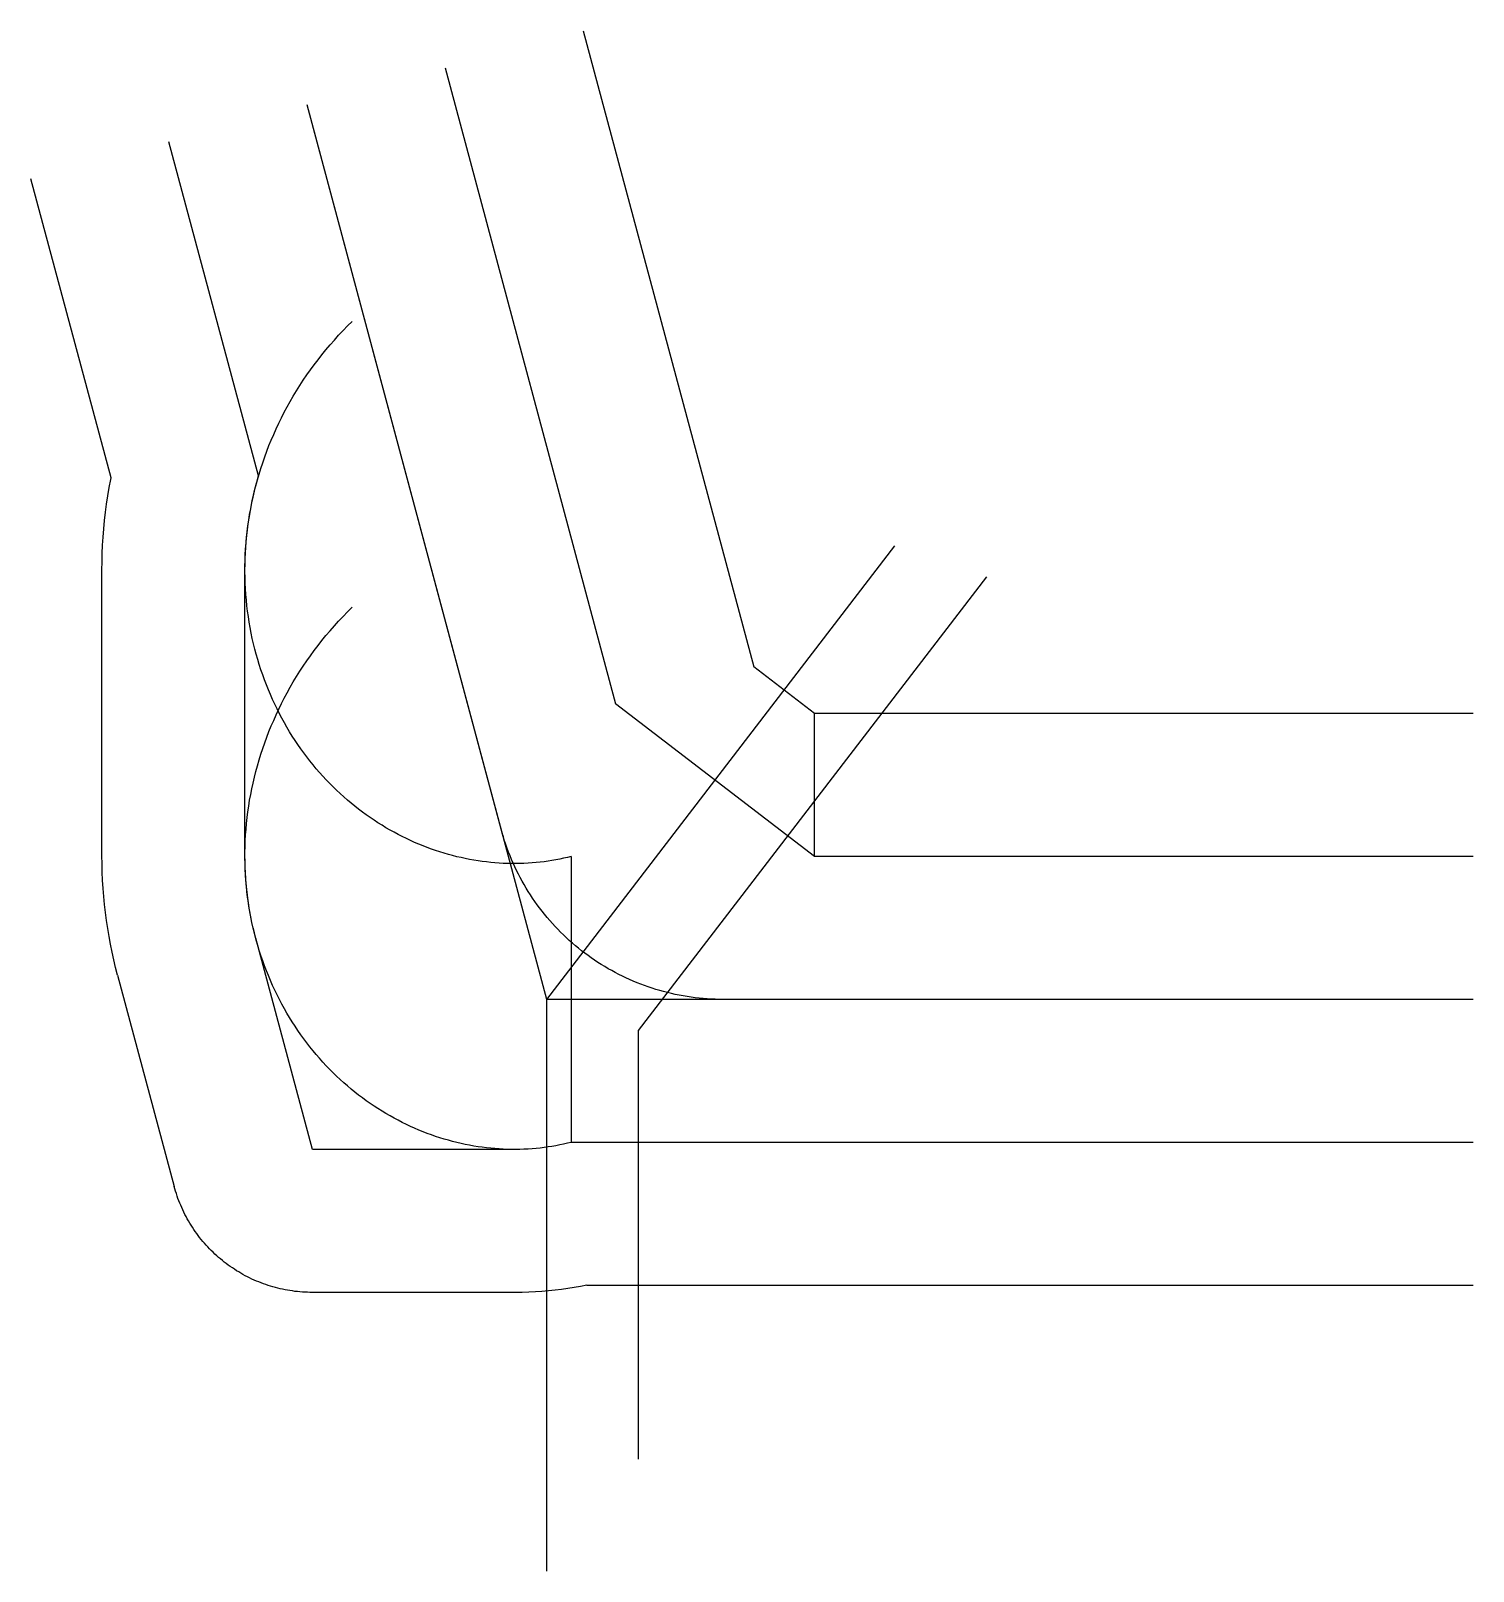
# Model space of a CAD drawing. Header units: metres. Extents: x -8355 to 15000, y -9260 to 15687.
import ezdxf

# ---------------------------------------------------------------- set-up
doc = ezdxf.new("R2010")
doc.units = ezdxf.units.M

msp = doc.modelspace()

# ---------------------------------------------------------------- linework, layer by layer
at = {"color": 1}
for p, q in [((590, 15687), (3350, 5387)), ((-1646, 15088), (1114, 4787)), ((0, 0), (-3882, 14489)), ((-4669, 8479), (-6118, 13890)), ((-7056, 8445), (-8355, 13291)), ((-4702, 8355), (-4669, 8479)), ((-7202, 2326), (-7202, 6956)), ((-4887, 2326), (-4887, 6956)), ((4336, 4630), (3350, 5387)), ((4336, 2315), (1114, 4787)), ((15000, 4630), (4336, 4630)), ((4336, 2315), (4336, 4630)), ((395, 2315), (395, -2315)), ((15000, 2315), (4336, 2315)), ((-3796, -2430), (-4713, 990)), ((-6949, 391), (-6032, -3029)), ((15000, 0), (0, 0)), ((-527, -2430), (-3796, -2430)), ((15000, -2315), (395, -2315)), ((651, -4630), (15000, -4630)), ((-527, -4745), (-3796, -4745))]:
    msp.add_line(p, q, dxfattribs=at)
for points in [[(15000, 0), (2854, 0), (2789, 1), (2724, 2), (2659, 5), (2595, 9), (2530, 14), (2465, 20), (2401, 28), (2336, 36), (2272, 46), (2208, 57), (2144, 68), (2081, 81), (2017, 95), (1954, 110), (1891, 127), (1829, 144), (1767, 163), (1705, 182), (1643, 203), (1582, 224), (1521, 247), (1461, 271), (1401, 296), (1341, 322), (1282, 348), (1224, 376), (1165, 405), (1108, 435), (1051, 466), (994, 498), (938, 531), (883, 565), (828, 600), (774, 636), (721, 673), (668, 710), (616, 749), (564, 788), (513, 829), (463, 870), (414, 912), (365, 955), (317, 999), (270, 1044), (224, 1089), (178, 1136), (134, 1183), (90, 1231), (47, 1279), (5, 1329), (-37, 1379), (-77, 1430), (-116, 1481), (-155, 1533), (-193, 1586), (-230, 1640), (-265, 1694), (-300, 1748), (-334, 1804), (-367, 1860), (-399, 1916), (-430, 1973), (-460, 2031), (-489, 2089), (-517, 2148), (-544, 2207), (-570, 2266), (-595, 2326), (-618, 2386), (-641, 2447), (-663, 2508), (-683, 2570), (-703, 2632), (-721, 2694), (-739, 2757), (-739, 2757), (-3882, 14489)], [(395, 2315), (334, 2300), (273, 2286), (210, 2273), (148, 2261), (84, 2250), (21, 2240), (-43, 2231), (-108, 2223), (-173, 2217), (-238, 2211), (-304, 2207), (-370, 2203), (-436, 2201), (-503, 2200), (-570, 2200), (-637, 2202), (-705, 2204), (-772, 2208), (-840, 2213), (-908, 2219), (-977, 2226), (-1045, 2235), (-1113, 2245), (-1182, 2256), (-1251, 2268), (-1319, 2282), (-1388, 2296), (-1457, 2312), (-1526, 2330), (-1594, 2348), (-1663, 2368), (-1732, 2389), (-1800, 2412), (-1868, 2436), (-1936, 2461), (-2004, 2487), (-2072, 2514), (-2140, 2543), (-2207, 2573), (-2274, 2605), (-2341, 2638), (-2407, 2672), (-2473, 2707), (-2538, 2743), (-2604, 2781), (-2668, 2820), (-2733, 2861), (-2797, 2903), (-2860, 2945), (-2923, 2990), (-2985, 3035), (-3047, 3082), (-3108, 3130), (-3168, 3179), (-3228, 3229), (-3287, 3281), (-3345, 3334), (-3403, 3388), (-3460, 3443), (-3516, 3500), (-3571, 3557), (-3626, 3616), (-3680, 3676), (-3732, 3737), (-3784, 3799), (-3835, 3862), (-3885, 3927), (-3934, 3992), (-3983, 4059), (-4030, 4127), (-4076, 4195), (-4121, 4265), (-4165, 4336), (-4208, 4407), (-4249, 4480), (-4290, 4554), (-4329, 4628), (-4367, 4704), (-4405, 4780), (-4440, 4858), (-4475, 4936), (-4508, 5015), (-4540, 5095), (-4571, 5175), (-4600, 5257), (-4629, 5339), (-4655, 5422), (-4681, 5506), (-4705, 5590), (-4727, 5675), (-4748, 5761), (-4768, 5847), (-4786, 5934), (-4803, 6022), (-4818, 6110), (-4832, 6199), (-4844, 6288), (-4855, 6377), (-4864, 6468), (-4872, 6558), (-4878, 6649), (-4883, 6740), (-4886, 6832), (-4887, 6924), (-4887, 7016), (-4885, 7109), (-4882, 7201), (-4876, 7294), (-4870, 7387), (-4861, 7481), (-4851, 7574), (-4840, 7668), (-4826, 7761), (-4811, 7855), (-4794, 7948), (-4776, 8042), (-4756, 8135), (-4734, 8229), (-4711, 8322), (-4685, 8415), (-4658, 8508), (-4630, 8601), (-4600, 8693), (-4568, 8785), (-4534, 8877), (-4498, 8969), (-4461, 9060), (-4422, 9150), (-4382, 9241), (-4340, 9331), (-4296, 9420), (-4250, 9509), (-4203, 9597), (-4154, 9685), (-4104, 9772), (-4052, 9858), (-3998, 9944), (-3942, 10029), (-3885, 10113), (-3826, 10197), (-3766, 10279), (-3704, 10361), (-3640, 10442), (-3575, 10522), (-3509, 10601), (-3440, 10679), (-3370, 10756), (-3299, 10833), (-3226, 10908), (-3152, 10982), (-3152, 10982)], [(-7202, 6956), (-7201, 7089), (-7198, 7222), (-7192, 7355), (-7184, 7489), (-7173, 7622), (-7160, 7756), (-7145, 7889), (-7127, 8023), (-7108, 8156), (-7085, 8290), (-7060, 8423), (-7056, 8445)], [(-4887, 6956), (-4886, 7049), (-4884, 7141), (-4880, 7234), (-4874, 7327), (-4867, 7420), (-4858, 7514), (-4847, 7607), (-4835, 7701), (-4821, 7794), (-4805, 7888), (-4788, 7981), (-4769, 8075), (-4748, 8168), (-4726, 8262), (-4702, 8355), (-4702, 8355)], [(0, -9260), (0, 0), (5637, 7346)], [(7119, 6843), (1482, -503), (1482, -7448)], [(395, -2315), (334, -2330), (273, -2344), (210, -2357), (148, -2369), (84, -2380), (21, -2390), (-43, -2399), (-108, -2407), (-173, -2413), (-238, -2419), (-304, -2423), (-370, -2427), (-436, -2429), (-503, -2430), (-570, -2430), (-637, -2428), (-705, -2426), (-772, -2422), (-840, -2417), (-908, -2411), (-977, -2404), (-1045, -2395), (-1113, -2385), (-1182, -2374), (-1251, -2362), (-1319, -2348), (-1388, -2334), (-1457, -2318), (-1526, -2300), (-1594, -2282), (-1663, -2262), (-1732, -2241), (-1800, -2218), (-1868, -2194), (-1936, -2169), (-2004, -2143), (-2072, -2116), (-2140, -2087), (-2207, -2057), (-2274, -2025), (-2341, -1992), (-2407, -1958), (-2473, -1923), (-2538, -1887), (-2604, -1849), (-2668, -1810), (-2733, -1769), (-2797, -1727), (-2860, -1685), (-2923, -1640), (-2985, -1595), (-3047, -1548), (-3108, -1500), (-3168, -1451), (-3228, -1401), (-3287, -1349), (-3345, -1296), (-3403, -1242), (-3460, -1187), (-3516, -1130), (-3571, -1073), (-3626, -1014), (-3680, -954), (-3732, -893), (-3784, -831), (-3835, -768), (-3885, -703), (-3934, -638), (-3983, -571), (-4030, -503), (-4076, -435), (-4121, -365), (-4165, -294), (-4208, -223), (-4249, -150), (-4290, -76), (-4329, -2), (-4367, 74), (-4405, 150), (-4440, 228), (-4475, 306), (-4508, 385), (-4540, 465), (-4571, 545), (-4600, 627), (-4629, 709), (-4655, 792), (-4681, 876), (-4705, 960), (-4727, 1045), (-4748, 1131), (-4768, 1217), (-4786, 1304), (-4803, 1392), (-4818, 1480), (-4832, 1569), (-4844, 1658), (-4855, 1747), (-4864, 1838), (-4872, 1928), (-4878, 2019), (-4883, 2110), (-4886, 2202), (-4887, 2294), (-4887, 2386), (-4885, 2479), (-4882, 2571), (-4876, 2664), (-4870, 2757), (-4861, 2851), (-4851, 2944), (-4840, 3038), (-4826, 3131), (-4811, 3225), (-4794, 3318), (-4776, 3412), (-4756, 3505), (-4734, 3599), (-4711, 3692), (-4685, 3785), (-4658, 3878), (-4630, 3971), (-4600, 4063), (-4568, 4155), (-4534, 4247), (-4498, 4339), (-4461, 4430), (-4422, 4520), (-4382, 4611), (-4340, 4701), (-4296, 4790), (-4250, 4879), (-4203, 4967), (-4154, 5055), (-4104, 5142), (-4052, 5228), (-3998, 5314), (-3942, 5399), (-3885, 5483), (-3826, 5567), (-3766, 5649), (-3704, 5731), (-3640, 5812), (-3575, 5892), (-3509, 5971), (-3440, 6049), (-3370, 6126), (-3299, 6203), (-3226, 6278), (-3152, 6352), (-3152, 6352)], [(-6949, 391), (-6981, 516), (-7011, 641), (-7039, 767), (-7065, 894), (-7088, 1021), (-7110, 1149), (-7129, 1278), (-7146, 1407), (-7161, 1537), (-7174, 1668), (-7184, 1799), (-7192, 1930), (-7198, 2062), (-7201, 2194), (-7202, 2326)], [(-4713, 990), (-4735, 1076), (-4755, 1162), (-4775, 1248), (-4792, 1335), (-4809, 1423), (-4823, 1511), (-4837, 1600), (-4848, 1690), (-4859, 1779), (-4867, 1870), (-4874, 1960), (-4880, 2051), (-4884, 2143), (-4886, 2234), (-4887, 2326)], [(395, -2315), (334, -2330), (273, -2344), (210, -2357), (148, -2369), (84, -2380), (21, -2390), (-43, -2399), (-108, -2407), (-173, -2413), (-238, -2419), (-304, -2423), (-370, -2427), (-436, -2429), (-503, -2430), (-527, -2430)], [(-3796, -4745), (-3837, -4745), (-3877, -4743), (-3917, -4742), (-3958, -4739), (-3998, -4736), (-4038, -4732), (-4078, -4728), (-4118, -4722), (-4158, -4716), (-4198, -4710), (-4238, -4702), (-4278, -4694), (-4317, -4686), (-4356, -4676), (-4395, -4666), (-4434, -4655), (-4473, -4644), (-4512, -4632), (-4550, -4619), (-4588, -4605), (-4626, -4591), (-4664, -4576), (-4701, -4561), (-4738, -4545), (-4775, -4528), (-4811, -4511), (-4847, -4493), (-4883, -4474), (-4919, -4455), (-4954, -4435), (-4989, -4414), (-5023, -4393), (-5057, -4371), (-5091, -4349), (-5124, -4326), (-5157, -4303), (-5189, -4279), (-5222, -4254), (-5253, -4229), (-5284, -4203), (-5315, -4177), (-5345, -4150), (-5375, -4123), (-5404, -4095), (-5433, -4067), (-5462, -4038), (-5489, -4009), (-5517, -3979), (-5543, -3949), (-5570, -3918), (-5595, -3887), (-5621, -3855), (-5645, -3823), (-5669, -3791), (-5693, -3758), (-5716, -3724), (-5738, -3691), (-5760, -3657), (-5781, -3622), (-5801, -3587), (-5821, -3552), (-5840, -3517), (-5859, -3481), (-5877, -3445), (-5894, -3408), (-5911, -3371), (-5927, -3334), (-5943, -3297), (-5958, -3260), (-5972, -3222), (-5985, -3184), (-5998, -3145), (-6010, -3107), (-6022, -3068), (-6032, -3029)], [(651, -4630), (548, -4649), (445, -4667), (341, -4683), (237, -4697), (133, -4709), (27, -4720), (-78, -4728), (-184, -4735), (-291, -4740), (-398, -4744), (-505, -4745), (-527, -4745)]]:
    msp.add_lwpolyline(points, dxfattribs=at)

doc.saveas('drawing.dxf')
